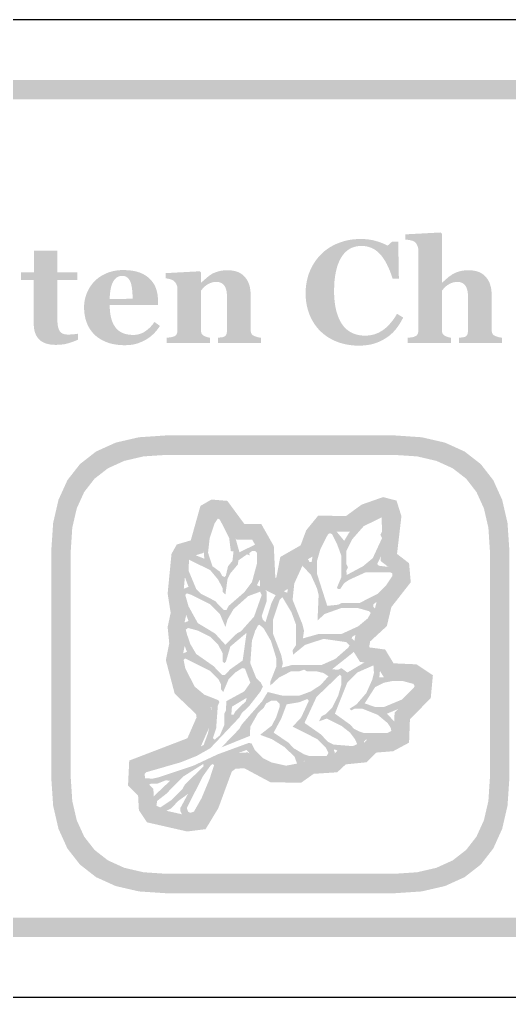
# Model space of a CAD drawing. Header units: millimetres. Extents: x 6 to 297, y 55 to 451.
# Drawn here: x 22.25 to 32.3, y 339.16 to 359.24 of the extents above; entities that cross this region are included whole.
import ezdxf

# ---------------------------------------------------------------- set-up
doc = ezdxf.new("R2010")
doc.units = ezdxf.units.MM
doc.layers.add('CUT', color=1, linetype='Continuous')
doc.layers.add('RASTER', color=7, linetype='Continuous')

msp = doc.modelspace()

# ---------------------------------------------------------------- hatches: boundary and pattern name
at = {"layer": 'RASTER'}
h = msp.add_hatch(color=7, dxfattribs=at)
h.paths.add_polyline_path([(7.2, 355.8), (7.234, 356.316), (7.337, 356.763), (7.509, 357.141), (7.75, 357.45), (8.059, 357.691), (8.438, 357.862), (8.884, 357.966), (9.4, 358), (66.6, 358), (67.116, 357.966), (67.563, 357.862), (67.941, 357.691), (68.25, 357.45), (68.491, 357.141), (68.663, 356.763), (68.766, 356.316), (68.8, 355.8), (68.8, 342.6), (68.766, 342.084), (68.663, 341.638), (68.491, 341.259), (68.25, 340.95), (67.941, 340.709), (67.563, 340.538), (67.116, 340.434), (66.6, 340.4), (9.4, 340.4), (8.884, 340.434), (8.438, 340.538), (8.059, 340.709), (7.75, 340.95), (7.509, 341.259), (7.337, 341.638), (7.234, 342.084), (7.2, 342.6)])
h.paths.add_polyline_path([(7.6, 355.8), (7.6, 342.6), (7.628, 342.178), (7.712, 341.813), (7.853, 341.503), (8.05, 341.25), (8.303, 341.053), (8.612, 340.912), (8.978, 340.828), (9.4, 340.8), (66.6, 340.8), (67.022, 340.828), (67.387, 340.912), (67.697, 341.053), (67.95, 341.25), (68.147, 341.503), (68.288, 341.813), (68.372, 342.178), (68.4, 342.6), (68.4, 355.8), (68.372, 356.222), (68.288, 356.588), (68.147, 356.897), (67.95, 357.15), (67.697, 357.347), (67.387, 357.488), (67.022, 357.572), (66.6, 357.6), (9.4, 357.6), (8.978, 357.572), (8.612, 357.488), (8.303, 357.347), (8.05, 357.15), (7.853, 356.897), (7.712, 356.588), (7.628, 356.222), (7.6, 355.8)], flags=0)
for points in [[(32.15, 352.6), (31.268, 352.6), (31.268, 352.707), (31.276, 352.708), (31.284, 352.708), (31.292, 352.709), (31.3, 352.71), (31.309, 352.711), (31.318, 352.712), (31.327, 352.713), (31.337, 352.714), (31.347, 352.715), (31.356, 352.717), (31.364, 352.718), (31.372, 352.72), (31.379, 352.722), (31.385, 352.724), (31.391, 352.726), (31.396, 352.729), (31.403, 352.733), (31.41, 352.738), (31.416, 352.743), (31.422, 352.749), (31.427, 352.755), (31.432, 352.761), (31.436, 352.768), (31.439, 352.776), (31.442, 352.784), (31.444, 352.793), (31.447, 352.803), (31.448, 352.814), (31.45, 352.826), (31.451, 352.838), (31.451, 352.852), (31.451, 352.867), (31.451, 353.552), (31.451, 353.589), (31.448, 353.623), (31.443, 353.655), (31.437, 353.684), (31.429, 353.711), (31.42, 353.736), (31.408, 353.758), (31.395, 353.778), (31.38, 353.795), (31.364, 353.81), (31.346, 353.823), (31.327, 353.834), (31.306, 353.842), (31.284, 353.848), (31.26, 353.851), (31.235, 353.852), (31.22, 353.852), (31.206, 353.851), (31.192, 353.85), (31.178, 353.848), (31.165, 353.846), (31.151, 353.843), (31.138, 353.839), (31.125, 353.835), (31.113, 353.83), (31.1, 353.825), (31.088, 353.819), (31.076, 353.813), (31.063, 353.807), (31.051, 353.799), (31.039, 353.792), (31.027, 353.784), (31.016, 353.776), (31.006, 353.769), (30.997, 353.761), (30.988, 353.754), (30.98, 353.746), (30.972, 353.739), (30.965, 353.731), (30.958, 353.724), (30.952, 353.716), (30.946, 353.709), (30.94, 353.701), (30.935, 353.695), (30.93, 353.688), (30.925, 353.682), (30.92, 353.675), (30.915, 353.669), (30.915, 352.883), (30.915, 352.87), (30.916, 352.857), (30.917, 352.845), (30.919, 352.834), (30.92, 352.824), (30.923, 352.814), (30.925, 352.805), (30.928, 352.797), (30.932, 352.789), (30.937, 352.782), (30.942, 352.775), (30.948, 352.768), (30.954, 352.762), (30.961, 352.756), (30.969, 352.75), (30.978, 352.745), (30.984, 352.742), (30.99, 352.739), (30.997, 352.736), (31.004, 352.733), (31.011, 352.73), (31.019, 352.727), (31.027, 352.724), (31.036, 352.722), (31.045, 352.719), (31.054, 352.717), (31.063, 352.715), (31.071, 352.713), (31.08, 352.711), (31.089, 352.709), (31.097, 352.708), (31.106, 352.707), (31.106, 352.6), (30.215, 352.6), (30.215, 352.707), (30.225, 352.708), (30.234, 352.708), (30.243, 352.709), (30.253, 352.71), (30.262, 352.711), (30.271, 352.712), (30.28, 352.713), (30.289, 352.714), (30.298, 352.715), (30.307, 352.717), (30.315, 352.718), (30.323, 352.72), (30.331, 352.722), (30.338, 352.724), (30.346, 352.726), (30.353, 352.729), (30.364, 352.734), (30.374, 352.739), (30.384, 352.744), (30.392, 352.75), (30.4, 352.757), (30.406, 352.764), (30.412, 352.771), (30.417, 352.779), (30.42, 352.788), (30.424, 352.797), (30.427, 352.807), (30.429, 352.818), (30.431, 352.829), (30.432, 352.841), (30.433, 352.853), (30.433, 352.867), (30.433, 354.5), (30.433, 354.512), (30.432, 354.524), (30.43, 354.536), (30.428, 354.548), (30.425, 354.561), (30.421, 354.574), (30.417, 354.586), (30.411, 354.6), (30.406, 354.612), (30.399, 354.624), (30.392, 354.635), (30.385, 354.646), (30.377, 354.655), (30.369, 354.664), (30.359, 354.672), (30.35, 354.679), (30.342, 354.683), (30.334, 354.688), (30.324, 354.692), (30.314, 354.696), (30.303, 354.699), (30.291, 354.703), (30.278, 354.706), (30.265, 354.709), (30.251, 354.711), (30.238, 354.714), (30.225, 354.716), (30.212, 354.718), (30.2, 354.719), (30.188, 354.721), (30.176, 354.722), (30.165, 354.723), (30.165, 354.829), (30.893, 354.868), (30.915, 354.844), (30.915, 353.836), (30.921, 353.836), (30.935, 353.849), (30.948, 353.861), (30.961, 353.872), (30.974, 353.884), (30.986, 353.895), (30.998, 353.906), (31.01, 353.916), (31.021, 353.926), (31.033, 353.936), (31.045, 353.947), (31.058, 353.957), (31.071, 353.967), (31.085, 353.977), (31.1, 353.987), (31.115, 353.997), (31.131, 354.008), (31.145, 354.016), (31.16, 354.025), (31.176, 354.033), (31.193, 354.04), (31.211, 354.048), (31.23, 354.055), (31.251, 354.061), (31.272, 354.068), (31.294, 354.074), (31.316, 354.079), (31.339, 354.083), (31.363, 354.086), (31.386, 354.089), (31.411, 354.091), (31.435, 354.092), (31.46, 354.093), (31.518, 354.091), (31.571, 354.084), (31.622, 354.074), (31.668, 354.059), (31.711, 354.039), (31.75, 354.016), (31.785, 353.988), (31.817, 353.956), (31.845, 353.921), (31.869, 353.883), (31.89, 353.842), (31.906, 353.799), (31.919, 353.752), (31.929, 353.703), (31.934, 353.652), (31.936, 353.598), (31.936, 352.88), (31.937, 352.867), (31.937, 352.854), (31.939, 352.842), (31.94, 352.831), (31.943, 352.821), (31.945, 352.811), (31.949, 352.802), (31.952, 352.793), (31.957, 352.786), (31.962, 352.778), (31.968, 352.771), (31.975, 352.764), (31.983, 352.758), (31.992, 352.752), (32.002, 352.747), (32.012, 352.742), (32.019, 352.739), (32.026, 352.736), (32.033, 352.734), (32.04, 352.731), (32.048, 352.729), (32.055, 352.726), (32.063, 352.724), (32.071, 352.722), (32.079, 352.719), (32.088, 352.717), (32.097, 352.715), (32.107, 352.714), (32.117, 352.712), (32.128, 352.71), (32.139, 352.708), (32.15, 352.707)], [(29.206, 352.544), (29.149, 352.545), (29.093, 352.549), (29.039, 352.555), (28.985, 352.563), (28.932, 352.573), (28.88, 352.586), (28.828, 352.601), (28.778, 352.618), (28.729, 352.638), (28.682, 352.659), (28.636, 352.683), (28.592, 352.709), (28.549, 352.737), (28.508, 352.767), (28.469, 352.799), (28.431, 352.833), (28.396, 352.868), (28.362, 352.906), (28.331, 352.945), (28.301, 352.987), (28.274, 353.03), (28.248, 353.076), (28.224, 353.124), (28.202, 353.173), (28.183, 353.225), (28.166, 353.277), (28.152, 353.331), (28.14, 353.386), (28.131, 353.443), (28.124, 353.5), (28.12, 353.559), (28.119, 353.62), (28.12, 353.679), (28.124, 353.738), (28.131, 353.796), (28.14, 353.852), (28.152, 353.908), (28.166, 353.962), (28.183, 354.015), (28.203, 354.067), (28.225, 354.118), (28.249, 354.167), (28.276, 354.214), (28.304, 354.259), (28.335, 354.303), (28.368, 354.345), (28.403, 354.385), (28.44, 354.424), (28.478, 354.46), (28.518, 354.494), (28.56, 354.525), (28.604, 354.555), (28.65, 354.583), (28.698, 354.608), (28.747, 354.632), (28.799, 354.653), (28.851, 354.672), (28.905, 354.689), (28.96, 354.703), (29.015, 354.714), (29.072, 354.723), (29.129, 354.729), (29.188, 354.733), (29.247, 354.734), (29.29, 354.734), (29.331, 354.732), (29.372, 354.728), (29.412, 354.724), (29.451, 354.718), (29.489, 354.711), (29.526, 354.702), (29.562, 354.693), (29.597, 354.682), (29.63, 354.671), (29.662, 354.66), (29.693, 354.648), (29.722, 354.636), (29.75, 354.624), (29.777, 354.611), (29.802, 354.598), (29.893, 354.679), (30.02, 354.679), (30.033, 353.92), (29.905, 353.92), (29.876, 354.004), (29.847, 354.082), (29.816, 354.154), (29.784, 354.221), (29.75, 354.282), (29.715, 354.337), (29.679, 354.386), (29.641, 354.43), (29.601, 354.468), (29.56, 354.501), (29.516, 354.529), (29.47, 354.552), (29.422, 354.569), (29.372, 354.582), (29.32, 354.59), (29.266, 354.592), (29.199, 354.588), (29.136, 354.577), (29.078, 354.558), (29.023, 354.532), (28.973, 354.497), (28.927, 354.456), (28.885, 354.407), (28.847, 354.35), (28.813, 354.286), (28.784, 354.216), (28.759, 354.14), (28.739, 354.058), (28.724, 353.97), (28.712, 353.876), (28.706, 353.776), (28.703, 353.669), (28.704, 353.609), (28.706, 353.55), (28.71, 353.494), (28.716, 353.44), (28.723, 353.388), (28.731, 353.339), (28.741, 353.292), (28.752, 353.247), (28.765, 353.204), (28.779, 353.163), (28.793, 353.125), (28.809, 353.089), (28.826, 353.055), (28.843, 353.022), (28.861, 352.993), (28.881, 352.965), (28.902, 352.938), (28.925, 352.913), (28.949, 352.89), (28.973, 352.868), (28.999, 352.849), (29.025, 352.831), (29.053, 352.815), (29.081, 352.801), (29.111, 352.789), (29.141, 352.779), (29.172, 352.77), (29.203, 352.762), (29.236, 352.757), (29.269, 352.753), (29.303, 352.75), (29.338, 352.749), (29.388, 352.751), (29.437, 352.756), (29.485, 352.765), (29.532, 352.777), (29.577, 352.793), (29.62, 352.812), (29.662, 352.835), (29.703, 352.861), (29.743, 352.89), (29.782, 352.924), (29.819, 352.96), (29.856, 353.001), (29.892, 353.045), (29.928, 353.092), (29.962, 353.143), (29.995, 353.198), (30.121, 353.121), (30.105, 353.09), (30.089, 353.059), (30.072, 353.029), (30.054, 352.999), (30.036, 352.971), (30.017, 352.943), (29.998, 352.917), (29.978, 352.891), (29.957, 352.866), (29.936, 352.842), (29.914, 352.818), (29.891, 352.796), (29.867, 352.775), (29.843, 352.754), (29.818, 352.734), (29.792, 352.716), (29.762, 352.696), (29.732, 352.678), (29.702, 352.66), (29.67, 352.644), (29.638, 352.629), (29.605, 352.615), (29.571, 352.602), (29.536, 352.59), (29.5, 352.579), (29.463, 352.57), (29.424, 352.562), (29.384, 352.556), (29.342, 352.551), (29.298, 352.547), (29.253, 352.545), (29.206, 352.544)], [(23.45, 352.667), (23.427, 352.657), (23.403, 352.647), (23.378, 352.638), (23.353, 352.628), (23.328, 352.619), (23.302, 352.61), (23.276, 352.602), (23.25, 352.593), (23.222, 352.586), (23.193, 352.579), (23.163, 352.573), (23.131, 352.569), (23.098, 352.565), (23.063, 352.563), (23.027, 352.561), (22.989, 352.56), (22.934, 352.562), (22.882, 352.567), (22.834, 352.576), (22.79, 352.588), (22.749, 352.604), (22.713, 352.623), (22.679, 352.646), (22.65, 352.672), (22.624, 352.701), (22.602, 352.733), (22.583, 352.769), (22.567, 352.807), (22.555, 352.848), (22.546, 352.892), (22.541, 352.94), (22.539, 352.99), (22.539, 353.889), (22.276, 353.889), (22.276, 354.047), (22.545, 354.047), (22.545, 354.491), (23.021, 354.491), (23.021, 354.047), (23.431, 354.047), (23.431, 353.889), (23.024, 353.889), (23.024, 353.086), (23.025, 353.045), (23.027, 353.007), (23.031, 352.972), (23.036, 352.94), (23.043, 352.911), (23.051, 352.885), (23.061, 352.863), (23.072, 352.843), (23.085, 352.826), (23.1, 352.812), (23.118, 352.799), (23.138, 352.789), (23.161, 352.781), (23.186, 352.776), (23.213, 352.773), (23.242, 352.771), (23.253, 352.771), (23.264, 352.772), (23.276, 352.772), (23.29, 352.773), (23.304, 352.774), (23.319, 352.775), (23.335, 352.776), (23.352, 352.777), (23.369, 352.779), (23.385, 352.78), (23.399, 352.782), (23.412, 352.783), (23.424, 352.785), (23.434, 352.787), (23.443, 352.789), (23.45, 352.79)], [(27.202, 352.6), (26.32, 352.6), (26.32, 352.707), (26.327, 352.708), (26.335, 352.708), (26.343, 352.709), (26.351, 352.71), (26.359, 352.711), (26.368, 352.712), (26.378, 352.713), (26.387, 352.714), (26.397, 352.715), (26.406, 352.717), (26.414, 352.718), (26.422, 352.72), (26.429, 352.722), (26.436, 352.724), (26.442, 352.726), (26.448, 352.729), (26.455, 352.733), (26.462, 352.738), (26.468, 352.743), (26.474, 352.749), (26.479, 352.755), (26.484, 352.761), (26.488, 352.768), (26.491, 352.776), (26.495, 352.784), (26.497, 352.793), (26.499, 352.803), (26.501, 352.814), (26.503, 352.826), (26.504, 352.838), (26.504, 352.852), (26.505, 352.867), (26.505, 353.552), (26.504, 353.588), (26.501, 353.622), (26.497, 353.654), (26.491, 353.683), (26.483, 353.71), (26.474, 353.735), (26.463, 353.757), (26.45, 353.777), (26.435, 353.795), (26.419, 353.81), (26.401, 353.823), (26.382, 353.834), (26.361, 353.842), (26.338, 353.848), (26.314, 353.851), (26.288, 353.852), (26.273, 353.852), (26.259, 353.851), (26.245, 353.85), (26.231, 353.848), (26.218, 353.846), (26.204, 353.843), (26.191, 353.839), (26.179, 353.835), (26.166, 353.83), (26.154, 353.825), (26.141, 353.819), (26.129, 353.813), (26.116, 353.807), (26.104, 353.799), (26.092, 353.792), (26.08, 353.784), (26.069, 353.776), (26.06, 353.769), (26.05, 353.761), (26.042, 353.754), (26.033, 353.746), (26.026, 353.739), (26.018, 353.731), (26.012, 353.724), (26.005, 353.716), (25.999, 353.709), (25.994, 353.701), (25.988, 353.695), (25.983, 353.688), (25.978, 353.682), (25.973, 353.675), (25.969, 353.669), (25.969, 352.883), (25.969, 352.87), (25.969, 352.858), (25.971, 352.847), (25.972, 352.836), (25.974, 352.825), (25.977, 352.815), (25.98, 352.806), (25.983, 352.797), (25.987, 352.789), (25.992, 352.781), (25.997, 352.774), (26.003, 352.767), (26.009, 352.761), (26.016, 352.755), (26.023, 352.75), (26.031, 352.745), (26.038, 352.742), (26.044, 352.739), (26.051, 352.736), (26.058, 352.733), (26.065, 352.73), (26.073, 352.727), (26.081, 352.724), (26.09, 352.722), (26.099, 352.719), (26.108, 352.717), (26.116, 352.715), (26.125, 352.713), (26.133, 352.711), (26.142, 352.709), (26.15, 352.708), (26.159, 352.707), (26.159, 352.6), (25.268, 352.6), (25.268, 352.707), (25.277, 352.708), (25.287, 352.709), (25.296, 352.709), (25.305, 352.71), (25.314, 352.711), (25.324, 352.713), (25.333, 352.714), (25.342, 352.715), (25.351, 352.716), (25.36, 352.718), (25.369, 352.719), (25.377, 352.721), (25.385, 352.723), (25.392, 352.725), (25.399, 352.727), (25.406, 352.729), (25.417, 352.733), (25.428, 352.738), (25.437, 352.743), (25.446, 352.749), (25.453, 352.756), (25.46, 352.763), (25.466, 352.771), (25.47, 352.779), (25.475, 352.787), (25.478, 352.797), (25.481, 352.807), (25.484, 352.818), (25.486, 352.829), (25.487, 352.841), (25.488, 352.853), (25.488, 352.867), (25.488, 353.719), (25.488, 353.73), (25.487, 353.742), (25.485, 353.753), (25.482, 353.764), (25.479, 353.775), (25.475, 353.786), (25.47, 353.797), (25.465, 353.808), (25.459, 353.819), (25.452, 353.829), (25.445, 353.839), (25.438, 353.848), (25.43, 353.857), (25.421, 353.865), (25.412, 353.873), (25.403, 353.88), (25.396, 353.885), (25.389, 353.889), (25.381, 353.893), (25.373, 353.896), (25.365, 353.9), (25.356, 353.903), (25.346, 353.907), (25.336, 353.91), (25.326, 353.912), (25.316, 353.915), (25.305, 353.917), (25.294, 353.919), (25.283, 353.921), (25.271, 353.923), (25.26, 353.924), (25.248, 353.926), (25.248, 354.033), (25.947, 354.071), (25.969, 354.049), (25.969, 353.836), (25.974, 353.836), (25.985, 353.846), (25.996, 353.856), (26.008, 353.866), (26.02, 353.877), (26.033, 353.888), (26.046, 353.899), (26.06, 353.912), (26.074, 353.924), (26.088, 353.937), (26.103, 353.949), (26.117, 353.96), (26.13, 353.971), (26.144, 353.981), (26.157, 353.99), (26.17, 353.999), (26.182, 354.008), (26.196, 354.016), (26.212, 354.025), (26.228, 354.033), (26.245, 354.04), (26.263, 354.048), (26.283, 354.055), (26.303, 354.061), (26.324, 354.068), (26.347, 354.074), (26.369, 354.079), (26.392, 354.083), (26.415, 354.086), (26.439, 354.089), (26.463, 354.091), (26.487, 354.092), (26.512, 354.093), (26.57, 354.091), (26.624, 354.084), (26.674, 354.074), (26.721, 354.059), (26.764, 354.04), (26.803, 354.016), (26.838, 353.989), (26.87, 353.957), (26.898, 353.922), (26.922, 353.884), (26.943, 353.843), (26.96, 353.8), (26.973, 353.753), (26.982, 353.704), (26.988, 353.652), (26.99, 353.598), (26.99, 352.88), (26.99, 352.867), (26.991, 352.854), (26.992, 352.842), (26.994, 352.831), (26.996, 352.821), (26.999, 352.811), (27.002, 352.802), (27.006, 352.793), (27.01, 352.786), (27.015, 352.778), (27.022, 352.771), (27.029, 352.764), (27.037, 352.758), (27.045, 352.752), (27.055, 352.747), (27.066, 352.742), (27.072, 352.74), (27.078, 352.737), (27.085, 352.734), (27.092, 352.732), (27.099, 352.729), (27.107, 352.727), (27.115, 352.724), (27.124, 352.722), (27.132, 352.719), (27.141, 352.717), (27.151, 352.715), (27.16, 352.713), (27.17, 352.711), (27.181, 352.709), (27.191, 352.708), (27.202, 352.707)]]:
    msp.add_hatch(color=7, dxfattribs=at).paths.add_polyline_path(points)
h = msp.add_hatch(color=7, dxfattribs=at)
h.paths.add_polyline_path([(25.128, 352.95), (25.115, 352.929), (25.101, 352.909), (25.086, 352.889), (25.071, 352.869), (25.055, 352.849), (25.039, 352.83), (25.022, 352.811), (25.004, 352.793), (24.985, 352.774), (24.966, 352.757), (24.947, 352.74), (24.926, 352.724), (24.906, 352.708), (24.884, 352.694), (24.862, 352.679), (24.839, 352.666), (24.815, 352.652), (24.79, 352.64), (24.765, 352.628), (24.74, 352.617), (24.716, 352.607), (24.691, 352.598), (24.666, 352.589), (24.641, 352.582), (24.615, 352.575), (24.589, 352.569), (24.561, 352.564), (24.533, 352.56), (24.503, 352.557), (24.473, 352.555), (24.442, 352.554), (24.41, 352.553), (24.357, 352.554), (24.305, 352.557), (24.256, 352.562), (24.208, 352.569), (24.162, 352.577), (24.118, 352.588), (24.076, 352.6), (24.036, 352.615), (23.997, 352.631), (23.96, 352.648), (23.925, 352.667), (23.892, 352.687), (23.86, 352.708), (23.83, 352.731), (23.802, 352.755), (23.776, 352.78), (23.751, 352.807), (23.728, 352.835), (23.706, 352.863), (23.686, 352.894), (23.668, 352.925), (23.651, 352.957), (23.636, 352.991), (23.623, 353.026), (23.611, 353.061), (23.6, 353.098), (23.592, 353.135), (23.585, 353.173), (23.579, 353.212), (23.575, 353.251), (23.573, 353.291), (23.572, 353.332), (23.573, 353.37), (23.575, 353.406), (23.58, 353.443), (23.586, 353.479), (23.593, 353.514), (23.603, 353.55), (23.614, 353.584), (23.627, 353.619), (23.641, 353.653), (23.657, 353.685), (23.675, 353.717), (23.693, 353.748), (23.714, 353.778), (23.735, 353.807), (23.758, 353.835), (23.783, 353.863), (23.809, 353.888), (23.836, 353.912), (23.865, 353.935), (23.896, 353.957), (23.928, 353.977), (23.962, 353.996), (23.997, 354.014), (24.034, 354.031), (24.073, 354.046), (24.112, 354.059), (24.153, 354.07), (24.195, 354.079), (24.238, 354.087), (24.282, 354.092), (24.327, 354.095), (24.373, 354.096), (24.423, 354.095), (24.471, 354.092), (24.517, 354.089), (24.56, 354.083), (24.601, 354.076), (24.64, 354.068), (24.676, 354.057), (24.71, 354.046), (24.742, 354.033), (24.773, 354.019), (24.803, 354.003), (24.831, 353.986), (24.857, 353.969), (24.882, 353.95), (24.906, 353.929), (24.928, 353.908), (24.949, 353.887), (24.967, 353.864), (24.985, 353.841), (25.001, 353.817), (25.015, 353.792), (25.028, 353.766), (25.04, 353.739), (25.05, 353.711), (25.059, 353.683), (25.067, 353.654), (25.073, 353.624), (25.079, 353.595), (25.083, 353.565), (25.086, 353.535), (25.088, 353.504), (25.088, 353.473), (25.088, 353.378), (24.098, 353.378), (24.1, 353.305), (24.105, 353.237), (24.114, 353.173), (24.127, 353.113), (24.143, 353.059), (24.163, 353.008), (24.187, 352.962), (24.214, 352.921), (24.245, 352.884), (24.28, 352.852), (24.32, 352.825), (24.363, 352.803), (24.411, 352.786), (24.464, 352.774), (24.52, 352.767), (24.581, 352.764), (24.615, 352.765), (24.648, 352.769), (24.681, 352.775), (24.712, 352.783), (24.743, 352.794), (24.772, 352.806), (24.801, 352.822), (24.829, 352.84), (24.856, 352.859), (24.882, 352.88), (24.907, 352.902), (24.931, 352.925), (24.954, 352.95), (24.976, 352.975), (24.996, 353.002), (25.016, 353.031)])
h.paths.add_polyline_path([(24.568, 353.507), (24.568, 353.529), (24.568, 353.551), (24.567, 353.573), (24.566, 353.596), (24.565, 353.618), (24.563, 353.641), (24.561, 353.664), (24.559, 353.687), (24.557, 353.709), (24.554, 353.731), (24.551, 353.751), (24.547, 353.771), (24.543, 353.789), (24.539, 353.806), (24.534, 353.823), (24.529, 353.838), (24.522, 353.854), (24.515, 353.87), (24.507, 353.885), (24.499, 353.898), (24.49, 353.911), (24.481, 353.922), (24.471, 353.932), (24.46, 353.942), (24.449, 353.95), (24.437, 353.957), (24.425, 353.963), (24.412, 353.968), (24.398, 353.972), (24.383, 353.975), (24.367, 353.976), (24.351, 353.977), (24.324, 353.975), (24.298, 353.97), (24.273, 353.961), (24.25, 353.948), (24.228, 353.932), (24.208, 353.913), (24.189, 353.889), (24.171, 353.863), (24.155, 353.832), (24.141, 353.797), (24.129, 353.758), (24.119, 353.715), (24.111, 353.668), (24.105, 353.616), (24.1, 353.561), (24.098, 353.501)], flags=0)
h = msp.add_hatch(color=7, dxfattribs=at)
h.paths.add_polyline_path([(22.9, 348.35), (22.937, 348.901), (23.047, 349.378), (23.23, 349.782), (23.488, 350.112), (23.818, 350.37), (24.222, 350.553), (24.699, 350.663), (25.25, 350.7), (29.95, 350.7), (30.501, 350.663), (30.978, 350.553), (31.382, 350.37), (31.713, 350.112), (31.97, 349.782), (32.153, 349.378), (32.263, 348.901), (32.3, 348.35), (32.3, 343.65), (32.263, 343.099), (32.153, 342.622), (31.97, 342.218), (31.713, 341.888), (31.382, 341.63), (30.978, 341.447), (30.501, 341.337), (29.95, 341.3), (25.25, 341.3), (24.699, 341.337), (24.222, 341.447), (23.818, 341.63), (23.488, 341.888), (23.23, 342.218), (23.047, 342.622), (22.937, 343.099), (22.9, 343.65)])
h.paths.add_polyline_path([(23.3, 348.35), (23.3, 343.65), (23.33, 343.193), (23.422, 342.797), (23.574, 342.462), (23.788, 342.188), (24.062, 341.974), (24.397, 341.822), (24.793, 341.73), (25.25, 341.7), (29.95, 341.7), (30.407, 341.73), (30.803, 341.822), (31.138, 341.974), (31.413, 342.188), (31.626, 342.462), (31.778, 342.797), (31.87, 343.193), (31.9, 343.65), (31.9, 348.35), (31.87, 348.807), (31.778, 349.203), (31.626, 349.538), (31.413, 349.813), (31.138, 350.026), (30.803, 350.178), (30.407, 350.27), (29.95, 350.3), (25.25, 350.3), (24.793, 350.27), (24.397, 350.178), (24.062, 350.026), (23.788, 349.813), (23.574, 349.538), (23.422, 349.203), (23.33, 348.807), (23.3, 348.35)], flags=0)
h = msp.add_hatch(color=7, dxfattribs=at)
h.paths.add_polyline_path([(29.708, 349.434), (29.985, 349.363), (30.085, 349.042), (29.995, 348.267), (30.242, 348.076), (30.277, 347.686), (29.879, 347.176), (29.786, 346.786), (29.443, 346.469), (29.423, 346.355), (29.427, 346.348), (29.752, 346.304), (29.924, 346.021), (30.394, 346), (30.731, 345.775), (30.687, 345.306), (30.26, 344.873), (30.242, 344.392), (29.915, 344.216), (29.57, 344.188), (29.371, 343.989), (28.943, 343.946), (28.767, 343.783), (28.285, 343.752), (28.025, 343.568), (27.397, 343.579), (26.859, 343.867), (26.681, 343.856), (26.604, 343.799), (26.328, 343.048), (26.066, 342.615), (25.687, 342.568), (24.863, 342.756), (24.697, 343.005), (24.681, 343.305), (24.474, 343.512), (24.499, 344.024), (25.693, 344.482), (25.881, 344.912), (25.87, 344.979), (25.432, 345.397), (25.251, 346.084), (25.32, 346.431), (25.287, 346.766), (25.349, 347.058), (25.287, 347.453), (25.366, 348.268), (25.475, 348.461), (25.762, 348.545), (25.96, 349.253), (26.186, 349.384), (26.512, 349.357), (26.861, 348.883), (27.208, 348.883), (27.466, 348.428), (27.497, 347.782), (27.51, 347.775), (27.518, 347.78), (27.599, 348.205), (28.016, 348.443), (28.132, 348.754), (28.378, 349.055), (28.946, 349.044), (29.269, 349.28)])
h.paths.add_polyline_path([(29.722, 349.1), (29.42, 348.994), (29.048, 348.722), (28.528, 348.732), (28.414, 348.592), (28.276, 348.222), (27.885, 348), (27.806, 347.583), (27.527, 347.408), (27.186, 347.581), (27.15, 348.337), (27.021, 348.563), (26.7, 348.563), (26.341, 349.05), (26.26, 349.057), (26.233, 349.041), (26.023, 348.287), (25.689, 348.19), (25.678, 348.17), (25.61, 347.463), (25.675, 347.049), (25.61, 346.748), (25.644, 346.415), (25.579, 346.094), (25.719, 345.566), (26.169, 345.136), (26.212, 344.869), (25.932, 344.231), (24.809, 343.8), (24.801, 343.638), (24.994, 343.445), (25.012, 343.11), (25.059, 343.039), (25.704, 342.893), (25.873, 342.913), (26.038, 343.187), (26.336, 343.999), (26.567, 344.169), (26.929, 344.192), (27.48, 343.898), (27.926, 343.89), (28.174, 344.066), (28.633, 344.095), (28.804, 344.253), (29.225, 344.296), (29.427, 344.498), (29.822, 344.53), (29.929, 344.587), (29.945, 345.009), (30.379, 345.45), (30.395, 345.615), (30.291, 345.684), (29.74, 345.709), (29.558, 346.007), (29.235, 346.051), (29.086, 346.29), (29.146, 346.631), (29.497, 346.955), (29.584, 347.319), (29.947, 347.783), (29.936, 347.908), (29.656, 348.124), (29.759, 349.012), (29.732, 349.098), (29.722, 349.1)], flags=0)
h = msp.add_hatch(color=7, dxfattribs=at)
h.paths.add_polyline_path([(26.26, 349.15), (26.393, 349.104), (26.527, 348.937), (26.65, 348.693), (26.761, 348.302), (27.084, 348.459), (27.161, 348.436), (27.218, 348.359), (27.218, 348.192), (27.251, 348.092), (27.185, 347.758), (27.118, 347.625), (27.261, 347.568), (27.318, 347.491), (27.318, 347.291), (27.218, 346.99), (27.241, 346.914), (27.295, 346.867), (27.418, 347.257), (27.508, 347.434), (27.619, 347.525), (27.742, 347.468), (27.785, 347.758), (27.852, 347.959), (27.976, 348.169), (28.086, 348.192), (28.176, 348.149), (28.196, 348.102), (28.243, 348.102), (28.286, 348.393), (28.51, 348.803), (28.62, 348.86), (28.663, 348.837), (28.911, 348.536), (29.011, 348.703), (29.278, 348.97), (29.488, 349.094), (29.722, 349.16), (29.765, 349.137), (29.822, 349.06), (29.822, 348.693), (29.722, 348.326), (29.588, 348.059), (29.622, 348.025), (29.889, 347.992), (29.999, 347.935), (30.022, 347.792), (29.932, 347.615), (29.845, 347.535), (29.799, 347.448), (29.511, 347.234), (29.511, 347.181), (29.588, 347.091), (29.531, 346.914), (29.365, 346.747), (29.077, 346.566), (29.064, 346.533), (29.154, 346.456), (29.154, 346.356), (29.097, 346.246), (28.663, 345.899), (28.787, 345.889), (28.854, 345.922), (28.977, 345.832), (29.355, 346.056), (29.555, 346.089), (29.655, 345.989), (29.632, 345.732), (30.289, 345.755), (30.466, 345.665), (30.49, 345.521), (30.433, 345.411), (30.166, 345.144), (29.789, 344.987), (29.965, 344.797), (30.022, 344.687), (29.999, 344.543), (29.922, 344.487), (29.789, 344.453), (29.355, 344.453), (29.321, 344.42), (29.298, 344.276), (29.221, 344.219), (28.787, 344.219), (28.72, 344.253), (28.697, 344.243), (28.72, 344.186), (28.697, 344.043), (28.553, 343.986), (28.086, 344.019), (28.043, 343.862), (27.952, 343.819), (27.518, 343.819), (27.385, 343.852), (27.141, 343.976), (26.907, 344.243), (26.393, 344.043), (26.216, 343.485), (25.993, 342.974), (25.926, 342.874), (25.816, 342.817), (25.716, 342.817), (25.605, 342.874), (25.549, 342.984), (25.549, 343.051), (25.706, 343.341), (25.505, 343.195), (25.358, 343.041), (25.181, 342.951), (25.081, 342.951), (24.991, 342.994), (24.948, 343.084), (24.971, 343.261), (25.338, 343.609), (25.248, 343.619), (25.081, 343.552), (24.948, 343.552), (24.881, 343.518), (24.737, 343.609), (24.714, 343.819), (24.737, 343.862), (24.848, 343.919), (25.549, 344.119), (26.026, 344.343), (26.116, 344.587), (26.183, 344.921), (26.183, 345.121), (25.939, 345.244), (25.739, 345.445), (25.582, 345.722), (25.515, 345.955), (25.539, 346.199), (25.682, 346.256), (25.549, 346.623), (25.549, 346.79), (25.572, 346.834), (25.716, 346.89), (25.549, 347.324), (25.549, 347.491), (25.572, 347.535), (25.716, 347.591), (25.615, 347.858), (25.592, 348.102), (25.615, 348.192), (25.682, 348.259), (25.816, 348.259), (26.039, 348.169), (26.016, 348.593), (26.083, 348.86), (26.206, 349.104)])
h.paths.add_polyline_path([(29.678, 349.017), (29.311, 348.837), (29.077, 348.57), (28.954, 348.326), (28.954, 348.059), (28.987, 347.992), (28.954, 347.925), (28.964, 347.835), (29.298, 348.015), (29.498, 348.182), (29.688, 348.593), (29.655, 348.66), (29.688, 348.726)], flags=0)
h.paths.add_polyline_path([(26.317, 348.994), (26.25, 348.893), (26.15, 348.593), (26.116, 348.292), (26.206, 348.015), (26.36, 347.902), (26.407, 347.815), (26.45, 347.792), (26.483, 347.825), (26.527, 348.015), (26.617, 348.125), (26.64, 348.316), (26.584, 348.326), (26.55, 348.593), (26.36, 348.97)], flags=0)
h.paths.add_polyline_path([(28.62, 348.693), (28.577, 348.67), (28.42, 348.359), (28.353, 348.125), (28.353, 347.858), (28.563, 347.201), (28.787, 347.224), (28.854, 347.257), (29.221, 347.257), (29.598, 347.448), (29.765, 347.615), (29.899, 347.815), (29.899, 347.868), (29.855, 347.892), (29.355, 347.892), (29.011, 347.735), (28.911, 347.668), (28.83, 347.548), (28.777, 347.548), (28.764, 347.581), (28.854, 347.792), (28.854, 348.226), (28.764, 348.469), (28.663, 348.67)], flags=0)
h.paths.add_polyline_path([(27.018, 348.326), (26.961, 348.282), (26.974, 348.236), (26.917, 348.259), (26.741, 348.136), (26.727, 348.049), (26.574, 347.868), (26.517, 347.758), (26.473, 347.434), (26.417, 347.491), (26.417, 347.558), (26.327, 347.735), (26.16, 347.935), (25.726, 348.149), (25.716, 347.925), (25.873, 347.548), (25.973, 347.448), (26.26, 347.301), (26.44, 347.114), (26.493, 347.114), (26.54, 347.201), (26.861, 347.481), (27.018, 347.691), (27.118, 348.059), (27.118, 348.292), (27.084, 348.326)], flags=0)
h.paths.add_polyline_path([(28.053, 348.025), (27.886, 347.658), (27.852, 347.324), (28.053, 346.823), (28.086, 346.69), (28.063, 346.533), (28.386, 346.623), (28.854, 346.623), (29.198, 346.78), (29.398, 346.947), (29.455, 347.057), (29.421, 347.091), (29.188, 347.157), (28.854, 347.157), (28.51, 347.034), (28.363, 346.9), (28.386, 347.424), (28.353, 347.558), (28.229, 347.835)], flags=0)
h.paths.add_polyline_path([(27.185, 347.491), (26.941, 347.401), (26.64, 347.134), (26.517, 346.924), (26.473, 346.767), (26.36, 347.034), (26.16, 347.234), (25.782, 347.424), (25.682, 347.458), (25.649, 347.424), (25.716, 347.191), (25.906, 346.847), (26.26, 346.633), (26.473, 346.4), (26.707, 346.633), (26.794, 346.68), (27.061, 346.98), (27.218, 347.424)], flags=0)
h.paths.add_polyline_path([(27.642, 347.381), (27.585, 347.324), (27.452, 346.924), (27.452, 346.623), (27.619, 346.189), (27.652, 346.022), (27.629, 345.932), (27.852, 345.989), (28.453, 345.989), (28.73, 346.112), (28.997, 346.346), (29.021, 346.389), (28.954, 346.456), (28.487, 346.523), (28.109, 346.4), (27.862, 346.199), (27.852, 346.289), (27.919, 346.389), (27.919, 346.823), (27.829, 347.067)], flags=0)
h.paths.add_polyline_path([(27.175, 346.813), (27.141, 346.8), (27.084, 346.69), (27.018, 346.49), (26.984, 346.022), (27.108, 345.712), (27.195, 345.632), (27.241, 345.545), (27.195, 345.445), (26.961, 345.144), (26.807, 344.997), (26.761, 344.911), (26.16, 344.276), (25.883, 344.119), (25.549, 343.986), (24.848, 343.785), (24.814, 343.752), (24.824, 343.662), (24.981, 343.652), (25.115, 343.685), (25.816, 343.919), (26.317, 344.153), (26.951, 344.386), (27.008, 344.376), (27.074, 344.243), (27.241, 344.076), (27.418, 343.986), (27.719, 343.919), (27.942, 343.962), (27.896, 344.096), (27.695, 344.296), (27.428, 344.463), (27.185, 344.553), (27.428, 344.744), (27.518, 344.921), (27.585, 345.121), (27.585, 345.188), (27.518, 345.254), (27.418, 345.254), (27.308, 345.198), (27.261, 345.111), (27.141, 344.997), (26.984, 344.72), (26.974, 344.53), (26.393, 344.296), (26.761, 344.677), (26.807, 344.764), (27.228, 345.244), (27.341, 345.431), (27.652, 345.355), (27.986, 345.355), (28.229, 345.445), (28.43, 345.578), (28.587, 345.755), (28.487, 345.822), (28.353, 345.855), (28.153, 345.855), (28.086, 345.889), (27.986, 345.855), (27.819, 345.855), (27.575, 345.732), (27.395, 345.565), (27.395, 345.645), (27.518, 345.955), (27.518, 346.122), (27.408, 346.48), (27.261, 346.733)], flags=0)
h.paths.add_polyline_path([(25.706, 346.747), (25.659, 346.713), (25.682, 346.623), (25.749, 346.423), (25.873, 346.213), (26.226, 345.966), (26.407, 345.779), (26.46, 345.779), (26.574, 345.899), (26.827, 346.079), (26.907, 346.647), (26.574, 346.366), (26.483, 346.056), (26.45, 346.022), (26.417, 346.056), (26.417, 346.223), (26.327, 346.4), (26.16, 346.566), (25.916, 346.69)], flags=0)
h.paths.add_polyline_path([(25.649, 346.122), (25.615, 346.089), (25.649, 345.922), (25.839, 345.545), (26.039, 345.378), (26.327, 345.264), (26.35, 345.221), (26.317, 345.154), (26.283, 344.687), (26.216, 344.487), (26.25, 344.453), (26.36, 344.543), (26.45, 344.754), (26.45, 344.987), (26.483, 345.054), (26.493, 345.244), (26.861, 345.445), (26.984, 345.622), (26.874, 345.912), (26.817, 345.922), (26.674, 345.832), (26.54, 345.698), (26.427, 345.431), (26.383, 345.488), (26.383, 345.588), (26.327, 345.698), (26.16, 345.865)], flags=0)
h.paths.add_polyline_path([(29.511, 345.979), (29.178, 345.832), (28.977, 345.632), (28.72, 344.987), (29.031, 344.764), (29.111, 344.677), (29.221, 344.62), (29.321, 344.587), (29.789, 344.587), (29.879, 344.63), (29.865, 344.697), (29.799, 344.797), (29.598, 344.964), (29.288, 345.087), (29.121, 345.087), (29.054, 345.054), (29.021, 345.087), (29.164, 345.178), (29.365, 345.411), (29.488, 345.688), (29.521, 345.822)], flags=0)
h.paths.add_polyline_path([(28.82, 345.789), (28.343, 345.331), (28.096, 344.797), (28.43, 344.563), (28.577, 344.41), (28.687, 344.353), (29.087, 344.32), (29.178, 344.363), (29.131, 344.463), (29.031, 344.597), (28.864, 344.73), (28.553, 344.887), (28.396, 344.83), (28.443, 344.931), (28.53, 344.977), (28.663, 345.111), (28.787, 345.355), (28.854, 345.588), (28.854, 345.755)], flags=0)
h.paths.add_polyline_path([(29.889, 345.655), (29.722, 345.622), (29.545, 345.532), (29.331, 345.198), (29.555, 345.121), (29.722, 345.121), (30.099, 345.278), (30.333, 345.511), (30.356, 345.555), (30.333, 345.598), (30.122, 345.655)], flags=0)
h.paths.add_polyline_path([(26.907, 345.311), (26.607, 345.131), (26.594, 344.964), (26.64, 344.964), (26.674, 345.031), (26.894, 345.244)], flags=0)
h.paths.add_polyline_path([(28.153, 345.288), (27.986, 345.221), (27.729, 345.178), (27.619, 344.887), (27.462, 344.597), (27.762, 344.396), (27.876, 344.276), (28.086, 344.153), (28.186, 344.119), (28.553, 344.119), (28.587, 344.186), (28.53, 344.296), (28.363, 344.463), (27.852, 344.72), (28.029, 344.911), (28.186, 345.254)], flags=0)
h.paths.add_polyline_path([(26.016, 343.952), (25.605, 343.695), (25.258, 343.341), (25.071, 343.195), (25.058, 343.094), (25.138, 343.061), (25.358, 343.208), (25.592, 343.442), (25.639, 343.528), (26.026, 343.909)], flags=0)
h.paths.add_polyline_path([(26.216, 343.952), (26.173, 343.929), (26.006, 343.695), (25.682, 343.051), (25.706, 342.974), (25.749, 342.951), (25.826, 342.974), (25.983, 343.251), (26.15, 343.652), (26.24, 343.929)], flags=0)

# ---------------------------------------------------------------- linework, layer by layer
at = {"layer": 'CUT'}
for points in [[(8.999, 359.24), (67.001, 359.24)], [(67.001, 339.16), (8.999, 339.16)]]:
    msp.add_lwpolyline(points, dxfattribs=at)

doc.saveas('drawing.dxf')
